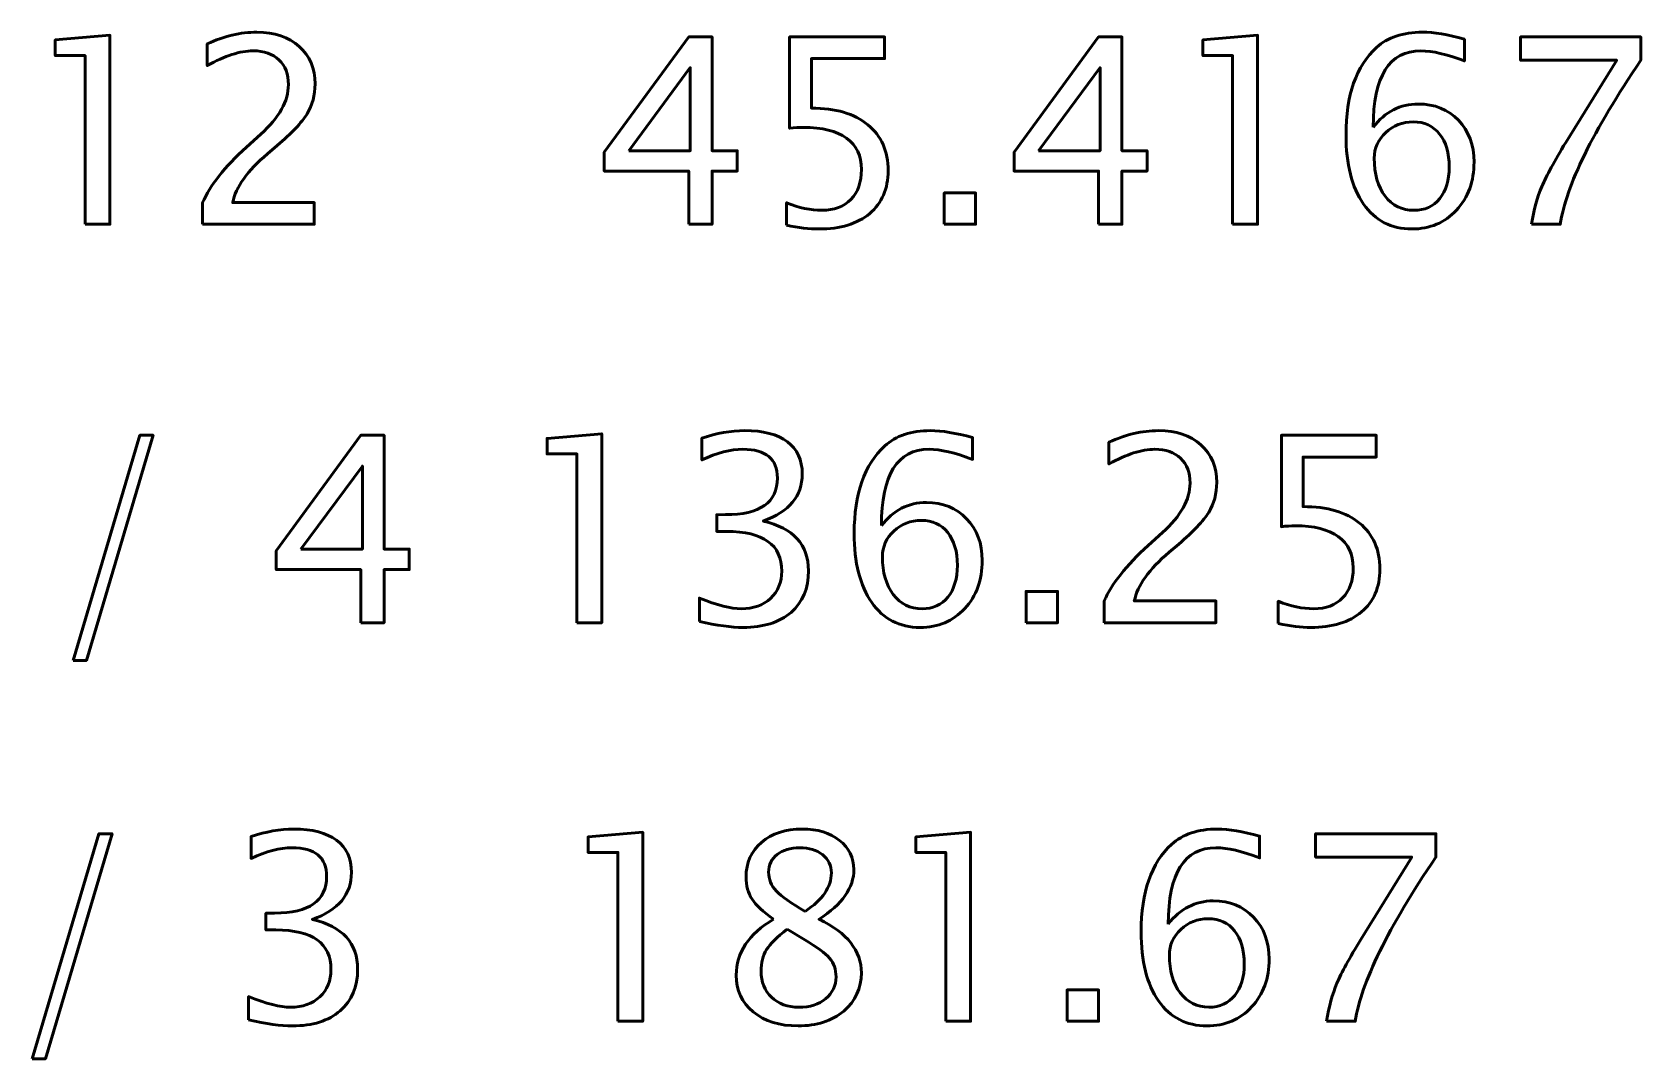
# Model space of a CAD drawing. Header units: centimetres. Extents: x -206 to 200, y -220 to 221.
# Drawn here: x -110.63 to -105.37, y 69.77 to 73.12 of the extents above; entities that cross this region are included whole.
import ezdxf

# ---------------------------------------------------------------- set-up
doc = ezdxf.new("R2010")
doc.units = ezdxf.units.CM
doc.header["$MEASUREMENT"] = 0
doc.layers.add('Layer 1', color=7, linetype='Continuous')

msp = doc.modelspace()

# ---------------------------------------------------------------- linework, layer by layer
at = {"layer": 'Layer 1', "color": 5, "lineweight": 53}
for points, knots in [([(-110.45315, 72.49743), (-110.45315, 72.49743), (-110.45315, 73.04861), (-110.45315, 73.04861), (-110.45315, 73.04861), (-110.45315, 73.04861), (-110.55052, 73.04861), (-110.55052, 73.04861), (-110.55052, 73.04861), (-110.55052, 73.04861), (-110.55052, 73.09941), (-110.55052, 73.09941), (-110.55052, 73.09941), (-110.55052, 73.09941), (-110.37187, 73.11465), (-110.37187, 73.11465), (-110.37187, 73.11465), (-110.37187, 73.11465), (-110.37187, 72.49743), (-110.37187, 72.49743), (-110.37187, 72.49743), (-110.37187, 72.49743), (-110.45315, 72.49743), (-110.45315, 72.49743)], [0, 0, 0, 0, 0.1428571, 0.1428571, 0.1428571, 0.1428571, 0.2857143, 0.2857143, 0.2857143, 0.2857143, 0.4285714, 0.4285714, 0.4285714, 0.4285714, 0.5714286, 0.5714286, 0.5714286, 0.5714286, 0.7142857, 0.7142857, 0.7142857, 0.7142857, 1, 1, 1, 1]), ([(-110.06933, 72.49743), (-110.06933, 72.49743), (-110.06933, 72.56855), (-110.06933, 72.56855), (-110.06933, 72.56855), (-110.04562, 72.62401), (-109.99778, 72.68454), (-109.92567, 72.74988), (-109.92567, 72.74988), (-109.92567, 72.74988), (-109.87911, 72.79165), (-109.87911, 72.79165), (-109.87911, 72.79165), (-109.81914, 72.84612), (-109.78908, 72.90002), (-109.78908, 72.95364), (-109.78908, 72.95364), (-109.78908, 72.98793), (-109.79938, 73.01475), (-109.81984, 73.03436), (-109.81984, 73.03436), (-109.8403, 73.05397), (-109.86867, 73.06385), (-109.90465, 73.06385), (-109.90465, 73.06385), (-109.9467, 73.06385), (-109.99651, 73.04777), (-110.05409, 73.01559), (-110.05409, 73.01559), (-110.05409, 73.01559), (-110.05409, 73.08671), (-110.05409, 73.08671), (-110.05409, 73.08671), (-109.99976, 73.11211), (-109.94571, 73.12481), (-109.89181, 73.12481), (-109.89181, 73.12481), (-109.83452, 73.12481), (-109.78851, 73.10943), (-109.7538, 73.07853), (-109.7538, 73.07853), (-109.71923, 73.04762), (-109.70187, 73.0067), (-109.70187, 72.95562), (-109.70187, 72.95562), (-109.70187, 72.91893), (-109.71062, 72.88633), (-109.72812, 72.85797), (-109.72812, 72.85797), (-109.74576, 72.82947), (-109.77835, 72.79503), (-109.82619, 72.75439), (-109.82619, 72.75439), (-109.82619, 72.75439), (-109.85766, 72.72758), (-109.85766, 72.72758), (-109.85766, 72.72758), (-109.92313, 72.67213), (-109.96095, 72.61907), (-109.97111, 72.56855), (-109.97111, 72.56855), (-109.97111, 72.56855), (-109.70441, 72.56855), (-109.70441, 72.56855), (-109.70441, 72.56855), (-109.70441, 72.56855), (-109.70441, 72.49743), (-109.70441, 72.49743), (-109.70441, 72.49743), (-109.70441, 72.49743), (-110.06933, 72.49743), (-110.06933, 72.49743)], [0, 0, 0, 0, 0.0526316, 0.0526316, 0.0526316, 0.0526316, 0.1052632, 0.1052632, 0.1052632, 0.1052632, 0.1578947, 0.1578947, 0.1578947, 0.1578947, 0.2105263, 0.2105263, 0.2105263, 0.2105263, 0.2631579, 0.2631579, 0.2631579, 0.2631579, 0.3157895, 0.3157895, 0.3157895, 0.3157895, 0.3684211, 0.3684211, 0.3684211, 0.3684211, 0.4210526, 0.4210526, 0.4210526, 0.4210526, 0.4736842, 0.4736842, 0.4736842, 0.4736842, 0.5263158, 0.5263158, 0.5263158, 0.5263158, 0.5789474, 0.5789474, 0.5789474, 0.5789474, 0.6315789, 0.6315789, 0.6315789, 0.6315789, 0.6842105, 0.6842105, 0.6842105, 0.6842105, 0.7368421, 0.7368421, 0.7368421, 0.7368421, 0.7894737, 0.7894737, 0.7894737, 0.7894737, 0.8421053, 0.8421053, 0.8421053, 0.8421053, 0.8947368, 0.8947368, 0.8947368, 0.8947368, 1, 1, 1, 1]), ([(-108.48154, 72.49743), (-108.48154, 72.49743), (-108.48154, 72.671), (-108.48154, 72.671), (-108.48154, 72.671), (-108.48154, 72.671), (-108.75755, 72.671), (-108.75755, 72.671), (-108.75755, 72.671), (-108.75755, 72.671), (-108.75755, 72.7328), (-108.75755, 72.7328), (-108.75755, 72.7328), (-108.75755, 72.7328), (-108.48154, 73.10957), (-108.48154, 73.10957), (-108.48154, 73.10957), (-108.48154, 73.10957), (-108.40534, 73.10957), (-108.40534, 73.10957), (-108.40534, 73.10957), (-108.40534, 73.10957), (-108.40534, 72.73788), (-108.40534, 72.73788), (-108.40534, 72.73788), (-108.40534, 72.73788), (-108.32321, 72.73788), (-108.32321, 72.73788), (-108.32321, 72.73788), (-108.32321, 72.73788), (-108.32321, 72.671), (-108.32321, 72.671), (-108.32321, 72.671), (-108.32321, 72.671), (-108.40534, 72.671), (-108.40534, 72.671), (-108.40534, 72.671), (-108.40534, 72.671), (-108.40534, 72.49743), (-108.40534, 72.49743), (-108.40534, 72.49743), (-108.40534, 72.49743), (-108.48154, 72.49743), (-108.48154, 72.49743)], [0, 0, 0, 0, 0.0833333, 0.0833333, 0.0833333, 0.0833333, 0.1666667, 0.1666667, 0.1666667, 0.1666667, 0.25, 0.25, 0.25, 0.25, 0.3333333, 0.3333333, 0.3333333, 0.3333333, 0.4166667, 0.4166667, 0.4166667, 0.4166667, 0.5, 0.5, 0.5, 0.5, 0.5833333, 0.5833333, 0.5833333, 0.5833333, 0.6666667, 0.6666667, 0.6666667, 0.6666667, 0.75, 0.75, 0.75, 0.75, 0.8333333, 0.8333333, 0.8333333, 0.8333333, 1, 1, 1, 1]), ([(-108.16206, 72.49489), (-108.16206, 72.49489), (-108.16206, 72.5677), (-108.16206, 72.5677), (-108.16206, 72.5677), (-108.12156, 72.55133), (-108.08317, 72.54315), (-108.04649, 72.54315), (-108.04649, 72.54315), (-108.00641, 72.54315), (-107.9748, 72.555), (-107.9518, 72.57871), (-107.9518, 72.57871), (-107.9288, 72.60242), (-107.91737, 72.63501), (-107.91737, 72.6765), (-107.91737, 72.6765), (-107.91737, 72.72109), (-107.9336, 72.75524), (-107.96605, 72.77881), (-107.96605, 72.77881), (-107.99851, 72.80237), (-108.0455, 72.81408), (-108.10688, 72.81408), (-108.10688, 72.81408), (-108.12113, 72.81408), (-108.13623, 72.8131), (-108.1519, 72.81112), (-108.1519, 72.81112), (-108.1519, 72.81112), (-108.1519, 73.10957), (-108.1519, 73.10957), (-108.1519, 73.10957), (-108.1519, 73.10957), (-107.84201, 73.10957), (-107.84201, 73.10957), (-107.84201, 73.10957), (-107.84201, 73.10957), (-107.84201, 73.03845), (-107.84201, 73.03845), (-107.84201, 73.03845), (-107.84201, 73.03845), (-108.08078, 73.03845), (-108.08078, 73.03845), (-108.08078, 73.03845), (-108.08078, 73.03845), (-108.08078, 72.87674), (-108.08078, 72.87674), (-108.08078, 72.87674), (-108.00204, 72.87674), (-107.94065, 72.85868), (-107.89648, 72.82255), (-107.89648, 72.82255), (-107.85232, 72.78657), (-107.83016, 72.73661), (-107.83016, 72.67269), (-107.83016, 72.67269), (-107.83016, 72.61314), (-107.8502, 72.56657), (-107.89028, 72.53285), (-107.89028, 72.53285), (-107.93035, 72.49912), (-107.98567, 72.48219), (-108.05622, 72.48219), (-108.05622, 72.48219), (-108.08769, 72.48219), (-108.12297, 72.48642), (-108.16206, 72.49489)], [0, 0, 0, 0, 0.0555556, 0.0555556, 0.0555556, 0.0555556, 0.1111111, 0.1111111, 0.1111111, 0.1111111, 0.1666667, 0.1666667, 0.1666667, 0.1666667, 0.2222222, 0.2222222, 0.2222222, 0.2222222, 0.2777778, 0.2777778, 0.2777778, 0.2777778, 0.3333333, 0.3333333, 0.3333333, 0.3333333, 0.3888889, 0.3888889, 0.3888889, 0.3888889, 0.4444444, 0.4444444, 0.4444444, 0.4444444, 0.5, 0.5, 0.5, 0.5, 0.5555556, 0.5555556, 0.5555556, 0.5555556, 0.6111111, 0.6111111, 0.6111111, 0.6111111, 0.6666667, 0.6666667, 0.6666667, 0.6666667, 0.7222222, 0.7222222, 0.7222222, 0.7222222, 0.7777778, 0.7777778, 0.7777778, 0.7777778, 0.8333333, 0.8333333, 0.8333333, 0.8333333, 0.8888889, 0.8888889, 0.8888889, 0.8888889, 1, 1, 1, 1]), ([(-107.14295, 72.49743), (-107.14295, 72.49743), (-107.14295, 72.671), (-107.14295, 72.671), (-107.14295, 72.671), (-107.14295, 72.671), (-107.41896, 72.671), (-107.41896, 72.671), (-107.41896, 72.671), (-107.41896, 72.671), (-107.41896, 72.7328), (-107.41896, 72.7328), (-107.41896, 72.7328), (-107.41896, 72.7328), (-107.14295, 73.10957), (-107.14295, 73.10957), (-107.14295, 73.10957), (-107.14295, 73.10957), (-107.06675, 73.10957), (-107.06675, 73.10957), (-107.06675, 73.10957), (-107.06675, 73.10957), (-107.06675, 72.73788), (-107.06675, 72.73788), (-107.06675, 72.73788), (-107.06675, 72.73788), (-106.98462, 72.73788), (-106.98462, 72.73788), (-106.98462, 72.73788), (-106.98462, 72.73788), (-106.98462, 72.671), (-106.98462, 72.671), (-106.98462, 72.671), (-106.98462, 72.671), (-107.06675, 72.671), (-107.06675, 72.671), (-107.06675, 72.671), (-107.06675, 72.671), (-107.06675, 72.49743), (-107.06675, 72.49743), (-107.06675, 72.49743), (-107.06675, 72.49743), (-107.14295, 72.49743), (-107.14295, 72.49743)], [0, 0, 0, 0, 0.0833333, 0.0833333, 0.0833333, 0.0833333, 0.1666667, 0.1666667, 0.1666667, 0.1666667, 0.25, 0.25, 0.25, 0.25, 0.3333333, 0.3333333, 0.3333333, 0.3333333, 0.4166667, 0.4166667, 0.4166667, 0.4166667, 0.5, 0.5, 0.5, 0.5, 0.5833333, 0.5833333, 0.5833333, 0.5833333, 0.6666667, 0.6666667, 0.6666667, 0.6666667, 0.75, 0.75, 0.75, 0.75, 0.8333333, 0.8333333, 0.8333333, 0.8333333, 1, 1, 1, 1]), ([(-106.70493, 72.49743), (-106.70493, 72.49743), (-106.70493, 73.04861), (-106.70493, 73.04861), (-106.70493, 73.04861), (-106.70493, 73.04861), (-106.8023, 73.04861), (-106.8023, 73.04861), (-106.8023, 73.04861), (-106.8023, 73.04861), (-106.8023, 73.09941), (-106.8023, 73.09941), (-106.8023, 73.09941), (-106.8023, 73.09941), (-106.62365, 73.11465), (-106.62365, 73.11465), (-106.62365, 73.11465), (-106.62365, 73.11465), (-106.62365, 72.49743), (-106.62365, 72.49743), (-106.62365, 72.49743), (-106.62365, 72.49743), (-106.70493, 72.49743), (-106.70493, 72.49743)], [0, 0, 0, 0, 0.1428571, 0.1428571, 0.1428571, 0.1428571, 0.2857143, 0.2857143, 0.2857143, 0.2857143, 0.4285714, 0.4285714, 0.4285714, 0.4285714, 0.5714286, 0.5714286, 0.5714286, 0.5714286, 0.7142857, 0.7142857, 0.7142857, 0.7142857, 1, 1, 1, 1]), ([(-106.24575, 72.81465), (-106.20681, 72.86503), (-106.15784, 72.89028), (-106.09886, 72.89028), (-106.09886, 72.89028), (-106.04537, 72.89028), (-106.00163, 72.87265), (-105.96748, 72.83723), (-105.96748, 72.83723), (-105.93347, 72.80181), (-105.9164, 72.75637), (-105.9164, 72.70091), (-105.9164, 72.70091), (-105.9164, 72.63727), (-105.93545, 72.58492), (-105.97369, 72.54386), (-105.97369, 72.54386), (-106.01193, 72.50279), (-106.06047, 72.48219), (-106.1196, 72.48219), (-106.1196, 72.48219), (-106.18677, 72.48219), (-106.23954, 72.50942), (-106.2775, 72.56375), (-106.2775, 72.56375), (-106.3156, 72.61822), (-106.33465, 72.69358), (-106.33465, 72.78967), (-106.33465, 72.78967), (-106.33465, 72.91921), (-106.30135, 73.01418), (-106.23489, 73.07486), (-106.23489, 73.07486), (-106.19876, 73.10816), (-106.14881, 73.12481), (-106.08517, 73.12481), (-106.08517, 73.12481), (-106.0482, 73.12481), (-106.00234, 73.11719), (-105.94772, 73.10195), (-105.94772, 73.10195), (-105.94772, 73.10195), (-105.94772, 73.03083), (-105.94772, 73.03083), (-105.94772, 73.03083), (-106.00544, 73.05285), (-106.05285, 73.06385), (-106.09011, 73.06385), (-106.09011, 73.06385), (-106.19382, 73.06385), (-106.24575, 72.98074), (-106.24575, 72.81465)], [0, 0, 0, 0, 0.0714286, 0.0714286, 0.0714286, 0.0714286, 0.1428571, 0.1428571, 0.1428571, 0.1428571, 0.2142857, 0.2142857, 0.2142857, 0.2142857, 0.2857143, 0.2857143, 0.2857143, 0.2857143, 0.3571429, 0.3571429, 0.3571429, 0.3571429, 0.4285714, 0.4285714, 0.4285714, 0.4285714, 0.5, 0.5, 0.5, 0.5, 0.5714286, 0.5714286, 0.5714286, 0.5714286, 0.6428571, 0.6428571, 0.6428571, 0.6428571, 0.7142857, 0.7142857, 0.7142857, 0.7142857, 0.7857143, 0.7857143, 0.7857143, 0.7857143, 0.8571429, 0.8571429, 0.8571429, 0.8571429, 1, 1, 1, 1]), ([(-105.729, 72.49743), (-105.7211, 72.54513), (-105.70967, 72.58647), (-105.69499, 72.62118), (-105.69499, 72.62118), (-105.68032, 72.6559), (-105.65421, 72.70374), (-105.61696, 72.76441), (-105.61696, 72.76441), (-105.61696, 72.76441), (-105.45045, 73.03337), (-105.45045, 73.03337), (-105.45045, 73.03337), (-105.45045, 73.03337), (-105.76456, 73.03337), (-105.76456, 73.03337), (-105.76456, 73.03337), (-105.76456, 73.03337), (-105.76456, 73.10957), (-105.76456, 73.10957), (-105.76456, 73.10957), (-105.76456, 73.10957), (-105.3717, 73.10957), (-105.3717, 73.10957), (-105.3717, 73.10957), (-105.3717, 73.10957), (-105.3717, 73.03337), (-105.3717, 73.03337), (-105.3717, 73.03337), (-105.52848, 72.80195), (-105.61625, 72.6233), (-105.63502, 72.49743), (-105.63502, 72.49743), (-105.63502, 72.49743), (-105.729, 72.49743), (-105.729, 72.49743)], [0, 0, 0, 0, 0.1, 0.1, 0.1, 0.1, 0.2, 0.2, 0.2, 0.2, 0.3, 0.3, 0.3, 0.3, 0.4, 0.4, 0.4, 0.4, 0.5, 0.5, 0.5, 0.5, 0.6, 0.6, 0.6, 0.6, 0.7, 0.7, 0.7, 0.7, 0.8, 0.8, 0.8, 0.8, 1, 1, 1, 1]), ([(-108.67726, 72.73788), (-108.67726, 72.73788), (-108.47646, 72.73788), (-108.47646, 72.73788), (-108.47646, 72.73788), (-108.47646, 72.73788), (-108.47646, 73.0091), (-108.47646, 73.0091), (-108.47646, 73.0091), (-108.47646, 73.0091), (-108.67726, 72.73788), (-108.67726, 72.73788)], [0, 0, 0, 0, 0.25, 0.25, 0.25, 0.25, 0.5, 0.5, 0.5, 0.5, 1, 1, 1, 1]), ([(-107.33867, 72.73788), (-107.33867, 72.73788), (-107.13787, 72.73788), (-107.13787, 72.73788), (-107.13787, 72.73788), (-107.13787, 72.73788), (-107.13787, 73.0091), (-107.13787, 73.0091), (-107.13787, 73.0091), (-107.13787, 73.0091), (-107.33867, 72.73788), (-107.33867, 72.73788)], [0, 0, 0, 0, 0.25, 0.25, 0.25, 0.25, 0.5, 0.5, 0.5, 0.5, 1, 1, 1, 1]), ([(-105.99768, 72.68483), (-105.99768, 72.73012), (-106.00812, 72.76597), (-106.02915, 72.79235), (-106.02915, 72.79235), (-106.05017, 72.81874), (-106.07896, 72.83186), (-106.11551, 72.83186), (-106.11551, 72.83186), (-106.15036, 72.83186), (-106.18014, 72.82029), (-106.20497, 72.79701), (-106.20497, 72.79701), (-106.22995, 72.77387), (-106.24237, 72.74593), (-106.24237, 72.71333), (-106.24237, 72.71333), (-106.24237, 72.66197), (-106.23051, 72.62076), (-106.20695, 72.58972), (-106.20695, 72.58972), (-106.18324, 72.55867), (-106.15191, 72.54315), (-106.11297, 72.54315), (-106.11297, 72.54315), (-106.07755, 72.54315), (-106.04947, 72.55585), (-106.02872, 72.58125), (-106.02872, 72.58125), (-106.00798, 72.60665), (-105.99768, 72.64122), (-105.99768, 72.68483)], [0, 0, 0, 0, 0.1111111, 0.1111111, 0.1111111, 0.1111111, 0.2222222, 0.2222222, 0.2222222, 0.2222222, 0.3333333, 0.3333333, 0.3333333, 0.3333333, 0.4444444, 0.4444444, 0.4444444, 0.4444444, 0.5555556, 0.5555556, 0.5555556, 0.5555556, 0.6666667, 0.6666667, 0.6666667, 0.6666667, 0.7777778, 0.7777778, 0.7777778, 0.7777778, 1, 1, 1, 1]), ([(-107.647, 72.49743), (-107.647, 72.49743), (-107.647, 72.59988), (-107.647, 72.59988), (-107.647, 72.59988), (-107.647, 72.59988), (-107.54455, 72.59988), (-107.54455, 72.59988), (-107.54455, 72.59988), (-107.54455, 72.59988), (-107.54455, 72.49743), (-107.54455, 72.49743), (-107.54455, 72.49743), (-107.54455, 72.49743), (-107.647, 72.49743), (-107.647, 72.49743)], [0, 0, 0, 0, 0.2, 0.2, 0.2, 0.2, 0.4, 0.4, 0.4, 0.4, 0.6, 0.6, 0.6, 0.6, 1, 1, 1, 1]), ([(-110.4921, 71.07362), (-110.4921, 71.07362), (-110.27436, 71.80853), (-110.27436, 71.80853), (-110.27436, 71.80853), (-110.27436, 71.80853), (-110.23133, 71.80853), (-110.23133, 71.80853), (-110.23133, 71.80853), (-110.23133, 71.80853), (-110.44906, 71.07362), (-110.44906, 71.07362), (-110.44906, 71.07362), (-110.44906, 71.07362), (-110.4921, 71.07362), (-110.4921, 71.07362)], [0, 0, 0, 0, 0.2, 0.2, 0.2, 0.2, 0.4, 0.4, 0.4, 0.4, 0.6, 0.6, 0.6, 0.6, 1, 1, 1, 1]), ([(-109.55258, 71.19639), (-109.55258, 71.19639), (-109.55258, 71.36996), (-109.55258, 71.36996), (-109.55258, 71.36996), (-109.55258, 71.36996), (-109.82859, 71.36996), (-109.82859, 71.36996), (-109.82859, 71.36996), (-109.82859, 71.36996), (-109.82859, 71.43176), (-109.82859, 71.43176), (-109.82859, 71.43176), (-109.82859, 71.43176), (-109.55258, 71.80853), (-109.55258, 71.80853), (-109.55258, 71.80853), (-109.55258, 71.80853), (-109.47638, 71.80853), (-109.47638, 71.80853), (-109.47638, 71.80853), (-109.47638, 71.80853), (-109.47638, 71.43684), (-109.47638, 71.43684), (-109.47638, 71.43684), (-109.47638, 71.43684), (-109.39425, 71.43684), (-109.39425, 71.43684), (-109.39425, 71.43684), (-109.39425, 71.43684), (-109.39425, 71.36996), (-109.39425, 71.36996), (-109.39425, 71.36996), (-109.39425, 71.36996), (-109.47638, 71.36996), (-109.47638, 71.36996), (-109.47638, 71.36996), (-109.47638, 71.36996), (-109.47638, 71.19639), (-109.47638, 71.19639), (-109.47638, 71.19639), (-109.47638, 71.19639), (-109.55258, 71.19639), (-109.55258, 71.19639)], [0, 0, 0, 0, 0.0833333, 0.0833333, 0.0833333, 0.0833333, 0.1666667, 0.1666667, 0.1666667, 0.1666667, 0.25, 0.25, 0.25, 0.25, 0.3333333, 0.3333333, 0.3333333, 0.3333333, 0.4166667, 0.4166667, 0.4166667, 0.4166667, 0.5, 0.5, 0.5, 0.5, 0.5833333, 0.5833333, 0.5833333, 0.5833333, 0.6666667, 0.6666667, 0.6666667, 0.6666667, 0.75, 0.75, 0.75, 0.75, 0.8333333, 0.8333333, 0.8333333, 0.8333333, 1, 1, 1, 1]), ([(-108.84673, 71.19639), (-108.84673, 71.19639), (-108.84673, 71.74757), (-108.84673, 71.74757), (-108.84673, 71.74757), (-108.84673, 71.74757), (-108.9441, 71.74757), (-108.9441, 71.74757), (-108.9441, 71.74757), (-108.9441, 71.74757), (-108.9441, 71.79837), (-108.9441, 71.79837), (-108.9441, 71.79837), (-108.9441, 71.79837), (-108.76545, 71.81361), (-108.76545, 71.81361), (-108.76545, 71.81361), (-108.76545, 71.81361), (-108.76545, 71.19639), (-108.76545, 71.19639), (-108.76545, 71.19639), (-108.76545, 71.19639), (-108.84673, 71.19639), (-108.84673, 71.19639)], [0, 0, 0, 0, 0.1428571, 0.1428571, 0.1428571, 0.1428571, 0.2857143, 0.2857143, 0.2857143, 0.2857143, 0.4285714, 0.4285714, 0.4285714, 0.4285714, 0.5714286, 0.5714286, 0.5714286, 0.5714286, 0.7142857, 0.7142857, 0.7142857, 0.7142857, 1, 1, 1, 1]), ([(-108.44682, 71.20062), (-108.44682, 71.20062), (-108.44682, 71.27682), (-108.44682, 71.27682), (-108.44682, 71.27682), (-108.38868, 71.25368), (-108.3431, 71.24211), (-108.30966, 71.24211), (-108.30966, 71.24211), (-108.27029, 71.24211), (-108.23854, 71.2534), (-108.21413, 71.27612), (-108.21413, 71.27612), (-108.18971, 71.29884), (-108.17758, 71.32847), (-108.17758, 71.36488), (-108.17758, 71.36488), (-108.17758, 71.45124), (-108.23769, 71.49442), (-108.35792, 71.49442), (-108.35792, 71.49442), (-108.35792, 71.49442), (-108.39009, 71.49442), (-108.39009, 71.49442), (-108.39009, 71.49442), (-108.39009, 71.49442), (-108.39009, 71.54903), (-108.39009, 71.54903), (-108.39009, 71.54903), (-108.39009, 71.54903), (-108.36159, 71.54945), (-108.36159, 71.54945), (-108.36159, 71.54945), (-108.24856, 71.54945), (-108.19197, 71.58924), (-108.19197, 71.66897), (-108.19197, 71.66897), (-108.19197, 71.73149), (-108.22951, 71.76281), (-108.30444, 71.76281), (-108.30444, 71.76281), (-108.34465, 71.76281), (-108.38925, 71.75124), (-108.43835, 71.7281), (-108.43835, 71.7281), (-108.43835, 71.7281), (-108.43835, 71.79922), (-108.43835, 71.79922), (-108.43835, 71.79922), (-108.39023, 71.81559), (-108.34381, 71.82377), (-108.29922, 71.82377), (-108.29922, 71.82377), (-108.23854, 71.82377), (-108.19183, 71.81164), (-108.15938, 71.78737), (-108.15938, 71.78737), (-108.12692, 71.76324), (-108.11069, 71.7281), (-108.11069, 71.6821), (-108.11069, 71.6821), (-108.11069, 71.61027), (-108.15317, 71.55905), (-108.23826, 71.52857), (-108.23826, 71.52857), (-108.13962, 71.50557), (-108.09037, 71.45152), (-108.09037, 71.36615), (-108.09037, 71.36615), (-108.09037, 71.30857), (-108.10942, 71.26328), (-108.14738, 71.2304), (-108.14738, 71.2304), (-108.18534, 71.19752), (-108.23755, 71.18115), (-108.30387, 71.18115), (-108.30387, 71.18115), (-108.34169, 71.18115), (-108.38925, 71.18764), (-108.44682, 71.20062)], [0, 0, 0, 0, 0.047619, 0.047619, 0.047619, 0.047619, 0.0952381, 0.0952381, 0.0952381, 0.0952381, 0.1428571, 0.1428571, 0.1428571, 0.1428571, 0.1904762, 0.1904762, 0.1904762, 0.1904762, 0.2380952, 0.2380952, 0.2380952, 0.2380952, 0.2857143, 0.2857143, 0.2857143, 0.2857143, 0.3333333, 0.3333333, 0.3333333, 0.3333333, 0.3809524, 0.3809524, 0.3809524, 0.3809524, 0.4285714, 0.4285714, 0.4285714, 0.4285714, 0.4761905, 0.4761905, 0.4761905, 0.4761905, 0.5238095, 0.5238095, 0.5238095, 0.5238095, 0.5714286, 0.5714286, 0.5714286, 0.5714286, 0.6190476, 0.6190476, 0.6190476, 0.6190476, 0.6666667, 0.6666667, 0.6666667, 0.6666667, 0.7142857, 0.7142857, 0.7142857, 0.7142857, 0.7619048, 0.7619048, 0.7619048, 0.7619048, 0.8095238, 0.8095238, 0.8095238, 0.8095238, 0.8571429, 0.8571429, 0.8571429, 0.8571429, 0.9047619, 0.9047619, 0.9047619, 0.9047619, 1, 1, 1, 1]), ([(-107.85217, 71.51361), (-107.81323, 71.56399), (-107.76426, 71.58924), (-107.70528, 71.58924), (-107.70528, 71.58924), (-107.65179, 71.58924), (-107.60805, 71.57161), (-107.5739, 71.53619), (-107.5739, 71.53619), (-107.53989, 71.50077), (-107.52282, 71.45533), (-107.52282, 71.39987), (-107.52282, 71.39987), (-107.52282, 71.33623), (-107.54187, 71.28388), (-107.58011, 71.24282), (-107.58011, 71.24282), (-107.61835, 71.20175), (-107.66689, 71.18115), (-107.72602, 71.18115), (-107.72602, 71.18115), (-107.79319, 71.18115), (-107.84596, 71.20838), (-107.88392, 71.26271), (-107.88392, 71.26271), (-107.92202, 71.31718), (-107.94107, 71.39254), (-107.94107, 71.48863), (-107.94107, 71.48863), (-107.94107, 71.61817), (-107.90777, 71.71314), (-107.84131, 71.77382), (-107.84131, 71.77382), (-107.80518, 71.80712), (-107.75523, 71.82377), (-107.69159, 71.82377), (-107.69159, 71.82377), (-107.65462, 71.82377), (-107.60876, 71.81615), (-107.55414, 71.80091), (-107.55414, 71.80091), (-107.55414, 71.80091), (-107.55414, 71.72979), (-107.55414, 71.72979), (-107.55414, 71.72979), (-107.61186, 71.75181), (-107.65927, 71.76281), (-107.69653, 71.76281), (-107.69653, 71.76281), (-107.80024, 71.76281), (-107.85217, 71.6797), (-107.85217, 71.51361)], [0, 0, 0, 0, 0.0714286, 0.0714286, 0.0714286, 0.0714286, 0.1428571, 0.1428571, 0.1428571, 0.1428571, 0.2142857, 0.2142857, 0.2142857, 0.2142857, 0.2857143, 0.2857143, 0.2857143, 0.2857143, 0.3571429, 0.3571429, 0.3571429, 0.3571429, 0.4285714, 0.4285714, 0.4285714, 0.4285714, 0.5, 0.5, 0.5, 0.5, 0.5714286, 0.5714286, 0.5714286, 0.5714286, 0.6428571, 0.6428571, 0.6428571, 0.6428571, 0.7142857, 0.7142857, 0.7142857, 0.7142857, 0.7857143, 0.7857143, 0.7857143, 0.7857143, 0.8571429, 0.8571429, 0.8571429, 0.8571429, 1, 1, 1, 1]), ([(-107.12432, 71.19639), (-107.12432, 71.19639), (-107.12432, 71.26751), (-107.12432, 71.26751), (-107.12432, 71.26751), (-107.10061, 71.32297), (-107.05277, 71.3835), (-106.98066, 71.44884), (-106.98066, 71.44884), (-106.98066, 71.44884), (-106.9341, 71.49061), (-106.9341, 71.49061), (-106.9341, 71.49061), (-106.87413, 71.54508), (-106.84407, 71.59898), (-106.84407, 71.6526), (-106.84407, 71.6526), (-106.84407, 71.68689), (-106.85437, 71.71371), (-106.87483, 71.73332), (-106.87483, 71.73332), (-106.89529, 71.75293), (-106.92366, 71.76281), (-106.95964, 71.76281), (-106.95964, 71.76281), (-107.00169, 71.76281), (-107.0515, 71.74673), (-107.10908, 71.71455), (-107.10908, 71.71455), (-107.10908, 71.71455), (-107.10908, 71.78567), (-107.10908, 71.78567), (-107.10908, 71.78567), (-107.05475, 71.81107), (-107.0007, 71.82377), (-106.9468, 71.82377), (-106.9468, 71.82377), (-106.88951, 71.82377), (-106.8435, 71.80839), (-106.80879, 71.77749), (-106.80879, 71.77749), (-106.77422, 71.74658), (-106.75686, 71.70566), (-106.75686, 71.65458), (-106.75686, 71.65458), (-106.75686, 71.61789), (-106.76561, 71.58529), (-106.78311, 71.55693), (-106.78311, 71.55693), (-106.80075, 71.52843), (-106.83334, 71.49399), (-106.88118, 71.45335), (-106.88118, 71.45335), (-106.88118, 71.45335), (-106.91265, 71.42654), (-106.91265, 71.42654), (-106.91265, 71.42654), (-106.97812, 71.37109), (-107.01594, 71.31803), (-107.0261, 71.26751), (-107.0261, 71.26751), (-107.0261, 71.26751), (-106.7594, 71.26751), (-106.7594, 71.26751), (-106.7594, 71.26751), (-106.7594, 71.26751), (-106.7594, 71.19639), (-106.7594, 71.19639), (-106.7594, 71.19639), (-106.7594, 71.19639), (-107.12432, 71.19639), (-107.12432, 71.19639)], [0, 0, 0, 0, 0.0526316, 0.0526316, 0.0526316, 0.0526316, 0.1052632, 0.1052632, 0.1052632, 0.1052632, 0.1578947, 0.1578947, 0.1578947, 0.1578947, 0.2105263, 0.2105263, 0.2105263, 0.2105263, 0.2631579, 0.2631579, 0.2631579, 0.2631579, 0.3157895, 0.3157895, 0.3157895, 0.3157895, 0.3684211, 0.3684211, 0.3684211, 0.3684211, 0.4210526, 0.4210526, 0.4210526, 0.4210526, 0.4736842, 0.4736842, 0.4736842, 0.4736842, 0.5263158, 0.5263158, 0.5263158, 0.5263158, 0.5789474, 0.5789474, 0.5789474, 0.5789474, 0.6315789, 0.6315789, 0.6315789, 0.6315789, 0.6842105, 0.6842105, 0.6842105, 0.6842105, 0.7368421, 0.7368421, 0.7368421, 0.7368421, 0.7894737, 0.7894737, 0.7894737, 0.7894737, 0.8421053, 0.8421053, 0.8421053, 0.8421053, 0.8947368, 0.8947368, 0.8947368, 0.8947368, 1, 1, 1, 1]), ([(-106.55592, 71.19385), (-106.55592, 71.19385), (-106.55592, 71.26666), (-106.55592, 71.26666), (-106.55592, 71.26666), (-106.51542, 71.25029), (-106.47703, 71.24211), (-106.44035, 71.24211), (-106.44035, 71.24211), (-106.40027, 71.24211), (-106.36866, 71.25396), (-106.34566, 71.27767), (-106.34566, 71.27767), (-106.32266, 71.30138), (-106.31123, 71.33397), (-106.31123, 71.37546), (-106.31123, 71.37546), (-106.31123, 71.42005), (-106.32746, 71.4542), (-106.35991, 71.47777), (-106.35991, 71.47777), (-106.39237, 71.50133), (-106.43936, 71.51304), (-106.50074, 71.51304), (-106.50074, 71.51304), (-106.51499, 71.51304), (-106.53009, 71.51206), (-106.54576, 71.51008), (-106.54576, 71.51008), (-106.54576, 71.51008), (-106.54576, 71.80853), (-106.54576, 71.80853), (-106.54576, 71.80853), (-106.54576, 71.80853), (-106.23587, 71.80853), (-106.23587, 71.80853), (-106.23587, 71.80853), (-106.23587, 71.80853), (-106.23587, 71.73741), (-106.23587, 71.73741), (-106.23587, 71.73741), (-106.23587, 71.73741), (-106.47464, 71.73741), (-106.47464, 71.73741), (-106.47464, 71.73741), (-106.47464, 71.73741), (-106.47464, 71.5757), (-106.47464, 71.5757), (-106.47464, 71.5757), (-106.3959, 71.5757), (-106.33451, 71.55764), (-106.29034, 71.52151), (-106.29034, 71.52151), (-106.24618, 71.48553), (-106.22402, 71.43557), (-106.22402, 71.37165), (-106.22402, 71.37165), (-106.22402, 71.3121), (-106.24406, 71.26553), (-106.28414, 71.23181), (-106.28414, 71.23181), (-106.32421, 71.19808), (-106.37953, 71.18115), (-106.45008, 71.18115), (-106.45008, 71.18115), (-106.48155, 71.18115), (-106.51683, 71.18538), (-106.55592, 71.19385)], [0, 0, 0, 0, 0.0555556, 0.0555556, 0.0555556, 0.0555556, 0.1111111, 0.1111111, 0.1111111, 0.1111111, 0.1666667, 0.1666667, 0.1666667, 0.1666667, 0.2222222, 0.2222222, 0.2222222, 0.2222222, 0.2777778, 0.2777778, 0.2777778, 0.2777778, 0.3333333, 0.3333333, 0.3333333, 0.3333333, 0.3888889, 0.3888889, 0.3888889, 0.3888889, 0.4444444, 0.4444444, 0.4444444, 0.4444444, 0.5, 0.5, 0.5, 0.5, 0.5555556, 0.5555556, 0.5555556, 0.5555556, 0.6111111, 0.6111111, 0.6111111, 0.6111111, 0.6666667, 0.6666667, 0.6666667, 0.6666667, 0.7222222, 0.7222222, 0.7222222, 0.7222222, 0.7777778, 0.7777778, 0.7777778, 0.7777778, 0.8333333, 0.8333333, 0.8333333, 0.8333333, 0.8888889, 0.8888889, 0.8888889, 0.8888889, 1, 1, 1, 1]), ([(-109.7483, 71.43684), (-109.7483, 71.43684), (-109.5475, 71.43684), (-109.5475, 71.43684), (-109.5475, 71.43684), (-109.5475, 71.43684), (-109.5475, 71.70806), (-109.5475, 71.70806), (-109.5475, 71.70806), (-109.5475, 71.70806), (-109.7483, 71.43684), (-109.7483, 71.43684)], [0, 0, 0, 0, 0.25, 0.25, 0.25, 0.25, 0.5, 0.5, 0.5, 0.5, 1, 1, 1, 1]), ([(-107.6041, 71.38379), (-107.6041, 71.42908), (-107.61454, 71.46493), (-107.63557, 71.49131), (-107.63557, 71.49131), (-107.65659, 71.5177), (-107.68538, 71.53082), (-107.72193, 71.53082), (-107.72193, 71.53082), (-107.75678, 71.53082), (-107.78656, 71.51925), (-107.81139, 71.49597), (-107.81139, 71.49597), (-107.83637, 71.47283), (-107.84879, 71.44489), (-107.84879, 71.41229), (-107.84879, 71.41229), (-107.84879, 71.36093), (-107.83693, 71.31972), (-107.81337, 71.28868), (-107.81337, 71.28868), (-107.78966, 71.25763), (-107.75833, 71.24211), (-107.71939, 71.24211), (-107.71939, 71.24211), (-107.68397, 71.24211), (-107.65589, 71.25481), (-107.63514, 71.28021), (-107.63514, 71.28021), (-107.6144, 71.30561), (-107.6041, 71.34018), (-107.6041, 71.38379)], [0, 0, 0, 0, 0.1111111, 0.1111111, 0.1111111, 0.1111111, 0.2222222, 0.2222222, 0.2222222, 0.2222222, 0.3333333, 0.3333333, 0.3333333, 0.3333333, 0.4444444, 0.4444444, 0.4444444, 0.4444444, 0.5555556, 0.5555556, 0.5555556, 0.5555556, 0.6666667, 0.6666667, 0.6666667, 0.6666667, 0.7777778, 0.7777778, 0.7777778, 0.7777778, 1, 1, 1, 1]), ([(-107.37945, 71.19639), (-107.37945, 71.19639), (-107.37945, 71.29884), (-107.37945, 71.29884), (-107.37945, 71.29884), (-107.37945, 71.29884), (-107.277, 71.29884), (-107.277, 71.29884), (-107.277, 71.29884), (-107.277, 71.29884), (-107.277, 71.19639), (-107.277, 71.19639), (-107.277, 71.19639), (-107.277, 71.19639), (-107.37945, 71.19639), (-107.37945, 71.19639)], [0, 0, 0, 0, 0.2, 0.2, 0.2, 0.2, 0.4, 0.4, 0.4, 0.4, 0.6, 0.6, 0.6, 0.6, 1, 1, 1, 1]), ([(-109.91933, 69.89958), (-109.91933, 69.89958), (-109.91933, 69.97578), (-109.91933, 69.97578), (-109.91933, 69.97578), (-109.86119, 69.95264), (-109.81561, 69.94107), (-109.78217, 69.94107), (-109.78217, 69.94107), (-109.7428, 69.94107), (-109.71105, 69.95236), (-109.68664, 69.97508), (-109.68664, 69.97508), (-109.66222, 69.9978), (-109.65009, 70.02743), (-109.65009, 70.06384), (-109.65009, 70.06384), (-109.65009, 70.1502), (-109.7102, 70.19338), (-109.83043, 70.19338), (-109.83043, 70.19338), (-109.83043, 70.19338), (-109.8626, 70.19338), (-109.8626, 70.19338), (-109.8626, 70.19338), (-109.8626, 70.19338), (-109.8626, 70.24799), (-109.8626, 70.24799), (-109.8626, 70.24799), (-109.8626, 70.24799), (-109.8341, 70.24841), (-109.8341, 70.24841), (-109.8341, 70.24841), (-109.72107, 70.24841), (-109.66448, 70.2882), (-109.66448, 70.36793), (-109.66448, 70.36793), (-109.66448, 70.43045), (-109.70202, 70.46177), (-109.77695, 70.46177), (-109.77695, 70.46177), (-109.81716, 70.46177), (-109.86176, 70.4502), (-109.91086, 70.42706), (-109.91086, 70.42706), (-109.91086, 70.42706), (-109.91086, 70.49818), (-109.91086, 70.49818), (-109.91086, 70.49818), (-109.86274, 70.51455), (-109.81632, 70.52273), (-109.77173, 70.52273), (-109.77173, 70.52273), (-109.71105, 70.52273), (-109.66434, 70.5106), (-109.63189, 70.48633), (-109.63189, 70.48633), (-109.59943, 70.4622), (-109.5832, 70.42706), (-109.5832, 70.38106), (-109.5832, 70.38106), (-109.5832, 70.30923), (-109.62568, 70.25801), (-109.71077, 70.22753), (-109.71077, 70.22753), (-109.61213, 70.20453), (-109.56288, 70.15048), (-109.56288, 70.06511), (-109.56288, 70.06511), (-109.56288, 70.00753), (-109.58193, 69.96224), (-109.61989, 69.92936), (-109.61989, 69.92936), (-109.65785, 69.89648), (-109.71006, 69.88011), (-109.77638, 69.88011), (-109.77638, 69.88011), (-109.8142, 69.88011), (-109.86176, 69.8866), (-109.91933, 69.89958)], [0, 0, 0, 0, 0.047619, 0.047619, 0.047619, 0.047619, 0.0952381, 0.0952381, 0.0952381, 0.0952381, 0.1428571, 0.1428571, 0.1428571, 0.1428571, 0.1904762, 0.1904762, 0.1904762, 0.1904762, 0.2380952, 0.2380952, 0.2380952, 0.2380952, 0.2857143, 0.2857143, 0.2857143, 0.2857143, 0.3333333, 0.3333333, 0.3333333, 0.3333333, 0.3809524, 0.3809524, 0.3809524, 0.3809524, 0.4285714, 0.4285714, 0.4285714, 0.4285714, 0.4761905, 0.4761905, 0.4761905, 0.4761905, 0.5238095, 0.5238095, 0.5238095, 0.5238095, 0.5714286, 0.5714286, 0.5714286, 0.5714286, 0.6190476, 0.6190476, 0.6190476, 0.6190476, 0.6666667, 0.6666667, 0.6666667, 0.6666667, 0.7142857, 0.7142857, 0.7142857, 0.7142857, 0.7619048, 0.7619048, 0.7619048, 0.7619048, 0.8095238, 0.8095238, 0.8095238, 0.8095238, 0.8571429, 0.8571429, 0.8571429, 0.8571429, 0.9047619, 0.9047619, 0.9047619, 0.9047619, 1, 1, 1, 1]), ([(-108.20454, 70.22851), (-108.23812, 70.25194), (-108.26155, 70.27367), (-108.27467, 70.29385), (-108.27467, 70.29385), (-108.28779, 70.31389), (-108.29428, 70.33816), (-108.29428, 70.36652), (-108.29428, 70.36652), (-108.29428, 70.41281), (-108.27735, 70.45048), (-108.24362, 70.47941), (-108.24362, 70.47941), (-108.20976, 70.50834), (-108.16559, 70.52273), (-108.11112, 70.52273), (-108.11112, 70.52273), (-108.06088, 70.52273), (-108.0201, 70.51046), (-107.98892, 70.4859), (-107.98892, 70.4859), (-107.95773, 70.46149), (-107.94207, 70.4296), (-107.94207, 70.39051), (-107.94207, 70.39051), (-107.94207, 70.33124), (-107.98003, 70.2772), (-108.0558, 70.22851), (-108.0558, 70.22851), (-107.96366, 70.18336), (-107.91751, 70.12508), (-107.91751, 70.05368), (-107.91751, 70.05368), (-107.91751, 70.00274), (-107.93685, 69.96111), (-107.97537, 69.92865), (-107.97537, 69.92865), (-108.01389, 69.89634), (-108.06342, 69.88011), (-108.1241, 69.88011), (-108.1241, 69.88011), (-108.18464, 69.88011), (-108.23346, 69.89535), (-108.27072, 69.92583), (-108.27072, 69.92583), (-108.30783, 69.95617), (-108.32646, 69.99624), (-108.32646, 70.04578), (-108.32646, 70.04578), (-108.32646, 70.11915), (-108.28582, 70.17997), (-108.20454, 70.22851)], [0, 0, 0, 0, 0.0714286, 0.0714286, 0.0714286, 0.0714286, 0.1428571, 0.1428571, 0.1428571, 0.1428571, 0.2142857, 0.2142857, 0.2142857, 0.2142857, 0.2857143, 0.2857143, 0.2857143, 0.2857143, 0.3571429, 0.3571429, 0.3571429, 0.3571429, 0.4285714, 0.4285714, 0.4285714, 0.4285714, 0.5, 0.5, 0.5, 0.5, 0.5714286, 0.5714286, 0.5714286, 0.5714286, 0.6428571, 0.6428571, 0.6428571, 0.6428571, 0.7142857, 0.7142857, 0.7142857, 0.7142857, 0.7857143, 0.7857143, 0.7857143, 0.7857143, 0.8571429, 0.8571429, 0.8571429, 0.8571429, 1, 1, 1, 1]), ([(-106.91505, 70.21257), (-106.87611, 70.26295), (-106.82714, 70.2882), (-106.76816, 70.2882), (-106.76816, 70.2882), (-106.71467, 70.2882), (-106.67093, 70.27057), (-106.63678, 70.23515), (-106.63678, 70.23515), (-106.60277, 70.19973), (-106.5857, 70.15429), (-106.5857, 70.09883), (-106.5857, 70.09883), (-106.5857, 70.03519), (-106.60475, 69.98284), (-106.64299, 69.94178), (-106.64299, 69.94178), (-106.68123, 69.90071), (-106.72977, 69.88011), (-106.7889, 69.88011), (-106.7889, 69.88011), (-106.85607, 69.88011), (-106.90884, 69.90734), (-106.9468, 69.96167), (-106.9468, 69.96167), (-106.9849, 70.01614), (-107.00395, 70.0915), (-107.00395, 70.18759), (-107.00395, 70.18759), (-107.00395, 70.31713), (-106.97065, 70.4121), (-106.90419, 70.47278), (-106.90419, 70.47278), (-106.86806, 70.50608), (-106.81811, 70.52273), (-106.75447, 70.52273), (-106.75447, 70.52273), (-106.7175, 70.52273), (-106.67164, 70.51511), (-106.61702, 70.49987), (-106.61702, 70.49987), (-106.61702, 70.49987), (-106.61702, 70.42875), (-106.61702, 70.42875), (-106.61702, 70.42875), (-106.67474, 70.45077), (-106.72215, 70.46177), (-106.75941, 70.46177), (-106.75941, 70.46177), (-106.86312, 70.46177), (-106.91505, 70.37866), (-106.91505, 70.21257)], [0, 0, 0, 0, 0.0714286, 0.0714286, 0.0714286, 0.0714286, 0.1428571, 0.1428571, 0.1428571, 0.1428571, 0.2142857, 0.2142857, 0.2142857, 0.2142857, 0.2857143, 0.2857143, 0.2857143, 0.2857143, 0.3571429, 0.3571429, 0.3571429, 0.3571429, 0.4285714, 0.4285714, 0.4285714, 0.4285714, 0.5, 0.5, 0.5, 0.5, 0.5714286, 0.5714286, 0.5714286, 0.5714286, 0.6428571, 0.6428571, 0.6428571, 0.6428571, 0.7142857, 0.7142857, 0.7142857, 0.7142857, 0.7857143, 0.7857143, 0.7857143, 0.7857143, 0.8571429, 0.8571429, 0.8571429, 0.8571429, 1, 1, 1, 1]), ([(-110.62602, 69.77258), (-110.62602, 69.77258), (-110.40828, 70.50749), (-110.40828, 70.50749), (-110.40828, 70.50749), (-110.40828, 70.50749), (-110.36525, 70.50749), (-110.36525, 70.50749), (-110.36525, 70.50749), (-110.36525, 70.50749), (-110.58298, 69.77258), (-110.58298, 69.77258), (-110.58298, 69.77258), (-110.58298, 69.77258), (-110.62602, 69.77258), (-110.62602, 69.77258)], [0, 0, 0, 0, 0.2, 0.2, 0.2, 0.2, 0.4, 0.4, 0.4, 0.4, 0.6, 0.6, 0.6, 0.6, 1, 1, 1, 1]), ([(-108.71282, 69.89535), (-108.71282, 69.89535), (-108.71282, 70.44653), (-108.71282, 70.44653), (-108.71282, 70.44653), (-108.71282, 70.44653), (-108.81019, 70.44653), (-108.81019, 70.44653), (-108.81019, 70.44653), (-108.81019, 70.44653), (-108.81019, 70.49733), (-108.81019, 70.49733), (-108.81019, 70.49733), (-108.81019, 70.49733), (-108.63154, 70.51257), (-108.63154, 70.51257), (-108.63154, 70.51257), (-108.63154, 70.51257), (-108.63154, 69.89535), (-108.63154, 69.89535), (-108.63154, 69.89535), (-108.63154, 69.89535), (-108.71282, 69.89535), (-108.71282, 69.89535)], [0, 0, 0, 0, 0.1428571, 0.1428571, 0.1428571, 0.1428571, 0.2857143, 0.2857143, 0.2857143, 0.2857143, 0.4285714, 0.4285714, 0.4285714, 0.4285714, 0.5714286, 0.5714286, 0.5714286, 0.5714286, 0.7142857, 0.7142857, 0.7142857, 0.7142857, 1, 1, 1, 1]), ([(-108.10124, 70.25406), (-108.04423, 70.29173), (-108.01573, 70.3335), (-108.01573, 70.37965), (-108.01573, 70.37965), (-108.01573, 70.40434), (-108.02532, 70.4241), (-108.04437, 70.43919), (-108.04437, 70.43919), (-108.06357, 70.45429), (-108.08854, 70.46177), (-108.11945, 70.46177), (-108.11945, 70.46177), (-108.14936, 70.46177), (-108.17377, 70.45443), (-108.19254, 70.43962), (-108.19254, 70.43962), (-108.21131, 70.4248), (-108.22062, 70.40575), (-108.22062, 70.38219), (-108.22062, 70.38219), (-108.22062, 70.35933), (-108.21216, 70.33872), (-108.19522, 70.32038), (-108.19522, 70.32038), (-108.17829, 70.30217), (-108.14696, 70.28002), (-108.10124, 70.25406)], [0, 0, 0, 0, 0.125, 0.125, 0.125, 0.125, 0.25, 0.25, 0.25, 0.25, 0.375, 0.375, 0.375, 0.375, 0.5, 0.5, 0.5, 0.5, 0.625, 0.625, 0.625, 0.625, 0.75, 0.75, 0.75, 0.75, 1, 1, 1, 1]), ([(-107.64206, 69.89535), (-107.64206, 69.89535), (-107.64206, 70.44653), (-107.64206, 70.44653), (-107.64206, 70.44653), (-107.64206, 70.44653), (-107.73943, 70.44653), (-107.73943, 70.44653), (-107.73943, 70.44653), (-107.73943, 70.44653), (-107.73943, 70.49733), (-107.73943, 70.49733), (-107.73943, 70.49733), (-107.73943, 70.49733), (-107.56078, 70.51257), (-107.56078, 70.51257), (-107.56078, 70.51257), (-107.56078, 70.51257), (-107.56078, 69.89535), (-107.56078, 69.89535), (-107.56078, 69.89535), (-107.56078, 69.89535), (-107.64206, 69.89535), (-107.64206, 69.89535)], [0, 0, 0, 0, 0.1428571, 0.1428571, 0.1428571, 0.1428571, 0.2857143, 0.2857143, 0.2857143, 0.2857143, 0.4285714, 0.4285714, 0.4285714, 0.4285714, 0.5714286, 0.5714286, 0.5714286, 0.5714286, 0.7142857, 0.7142857, 0.7142857, 0.7142857, 1, 1, 1, 1]), ([(-106.3983, 69.89535), (-106.3904, 69.94305), (-106.37897, 69.98439), (-106.36429, 70.0191), (-106.36429, 70.0191), (-106.34962, 70.05382), (-106.32351, 70.10166), (-106.28626, 70.16233), (-106.28626, 70.16233), (-106.28626, 70.16233), (-106.11975, 70.43129), (-106.11975, 70.43129), (-106.11975, 70.43129), (-106.11975, 70.43129), (-106.43386, 70.43129), (-106.43386, 70.43129), (-106.43386, 70.43129), (-106.43386, 70.43129), (-106.43386, 70.50749), (-106.43386, 70.50749), (-106.43386, 70.50749), (-106.43386, 70.50749), (-106.041, 70.50749), (-106.041, 70.50749), (-106.041, 70.50749), (-106.041, 70.50749), (-106.041, 70.43129), (-106.041, 70.43129), (-106.041, 70.43129), (-106.19778, 70.19987), (-106.28555, 70.02122), (-106.30432, 69.89535), (-106.30432, 69.89535), (-106.30432, 69.89535), (-106.3983, 69.89535), (-106.3983, 69.89535)], [0, 0, 0, 0, 0.1, 0.1, 0.1, 0.1, 0.2, 0.2, 0.2, 0.2, 0.3, 0.3, 0.3, 0.3, 0.4, 0.4, 0.4, 0.4, 0.5, 0.5, 0.5, 0.5, 0.6, 0.6, 0.6, 0.6, 0.7, 0.7, 0.7, 0.7, 0.8, 0.8, 0.8, 0.8, 1, 1, 1, 1]), ([(-106.66698, 70.08275), (-106.66698, 70.12804), (-106.67742, 70.16389), (-106.69845, 70.19027), (-106.69845, 70.19027), (-106.71947, 70.21666), (-106.74826, 70.22978), (-106.78481, 70.22978), (-106.78481, 70.22978), (-106.81966, 70.22978), (-106.84944, 70.21821), (-106.87427, 70.19493), (-106.87427, 70.19493), (-106.89925, 70.17179), (-106.91167, 70.14385), (-106.91167, 70.11125), (-106.91167, 70.11125), (-106.91167, 70.05989), (-106.89981, 70.01868), (-106.87625, 69.98764), (-106.87625, 69.98764), (-106.85254, 69.95659), (-106.82121, 69.94107), (-106.78227, 69.94107), (-106.78227, 69.94107), (-106.74685, 69.94107), (-106.71877, 69.95377), (-106.69802, 69.97917), (-106.69802, 69.97917), (-106.67728, 70.00457), (-106.66698, 70.03914), (-106.66698, 70.08275)], [0, 0, 0, 0, 0.1111111, 0.1111111, 0.1111111, 0.1111111, 0.2222222, 0.2222222, 0.2222222, 0.2222222, 0.3333333, 0.3333333, 0.3333333, 0.3333333, 0.4444444, 0.4444444, 0.4444444, 0.4444444, 0.5555556, 0.5555556, 0.5555556, 0.5555556, 0.6666667, 0.6666667, 0.6666667, 0.6666667, 0.7777778, 0.7777778, 0.7777778, 0.7777778, 1, 1, 1, 1]), ([(-108.16023, 70.19549), (-108.19325, 70.17009), (-108.21568, 70.14794), (-108.22754, 70.12903), (-108.22754, 70.12903), (-108.23925, 70.11012), (-108.24518, 70.0867), (-108.24518, 70.05848), (-108.24518, 70.05848), (-108.24518, 70.02348), (-108.23389, 69.99512), (-108.21117, 69.97353), (-108.21117, 69.97353), (-108.18845, 69.95194), (-108.15867, 69.94107), (-108.12156, 69.94107), (-108.12156, 69.94107), (-108.08586, 69.94107), (-108.05679, 69.95024), (-108.03436, 69.96873), (-108.03436, 69.96873), (-108.01178, 69.98721), (-108.00049, 70.0112), (-108.00049, 70.0407), (-108.00049, 70.0407), (-108.00049, 70.0644), (-108.0074, 70.08458), (-108.02137, 70.10095), (-108.02137, 70.10095), (-108.03534, 70.11732), (-108.0623, 70.13736), (-108.10223, 70.16106), (-108.10223, 70.16106), (-108.10223, 70.16106), (-108.16023, 70.19549), (-108.16023, 70.19549)], [0, 0, 0, 0, 0.1, 0.1, 0.1, 0.1, 0.2, 0.2, 0.2, 0.2, 0.3, 0.3, 0.3, 0.3, 0.4, 0.4, 0.4, 0.4, 0.5, 0.5, 0.5, 0.5, 0.6, 0.6, 0.6, 0.6, 0.7, 0.7, 0.7, 0.7, 0.8, 0.8, 0.8, 0.8, 1, 1, 1, 1]), ([(-107.24554, 69.89535), (-107.24554, 69.89535), (-107.24554, 69.9978), (-107.24554, 69.9978), (-107.24554, 69.9978), (-107.24554, 69.9978), (-107.14309, 69.9978), (-107.14309, 69.9978), (-107.14309, 69.9978), (-107.14309, 69.9978), (-107.14309, 69.89535), (-107.14309, 69.89535), (-107.14309, 69.89535), (-107.14309, 69.89535), (-107.24554, 69.89535), (-107.24554, 69.89535)], [0, 0, 0, 0, 0.2, 0.2, 0.2, 0.2, 0.4, 0.4, 0.4, 0.4, 0.6, 0.6, 0.6, 0.6, 1, 1, 1, 1])]:
    msp.add_open_spline(points, degree=3, knots=knots, dxfattribs=at)

doc.saveas('drawing.dxf')
